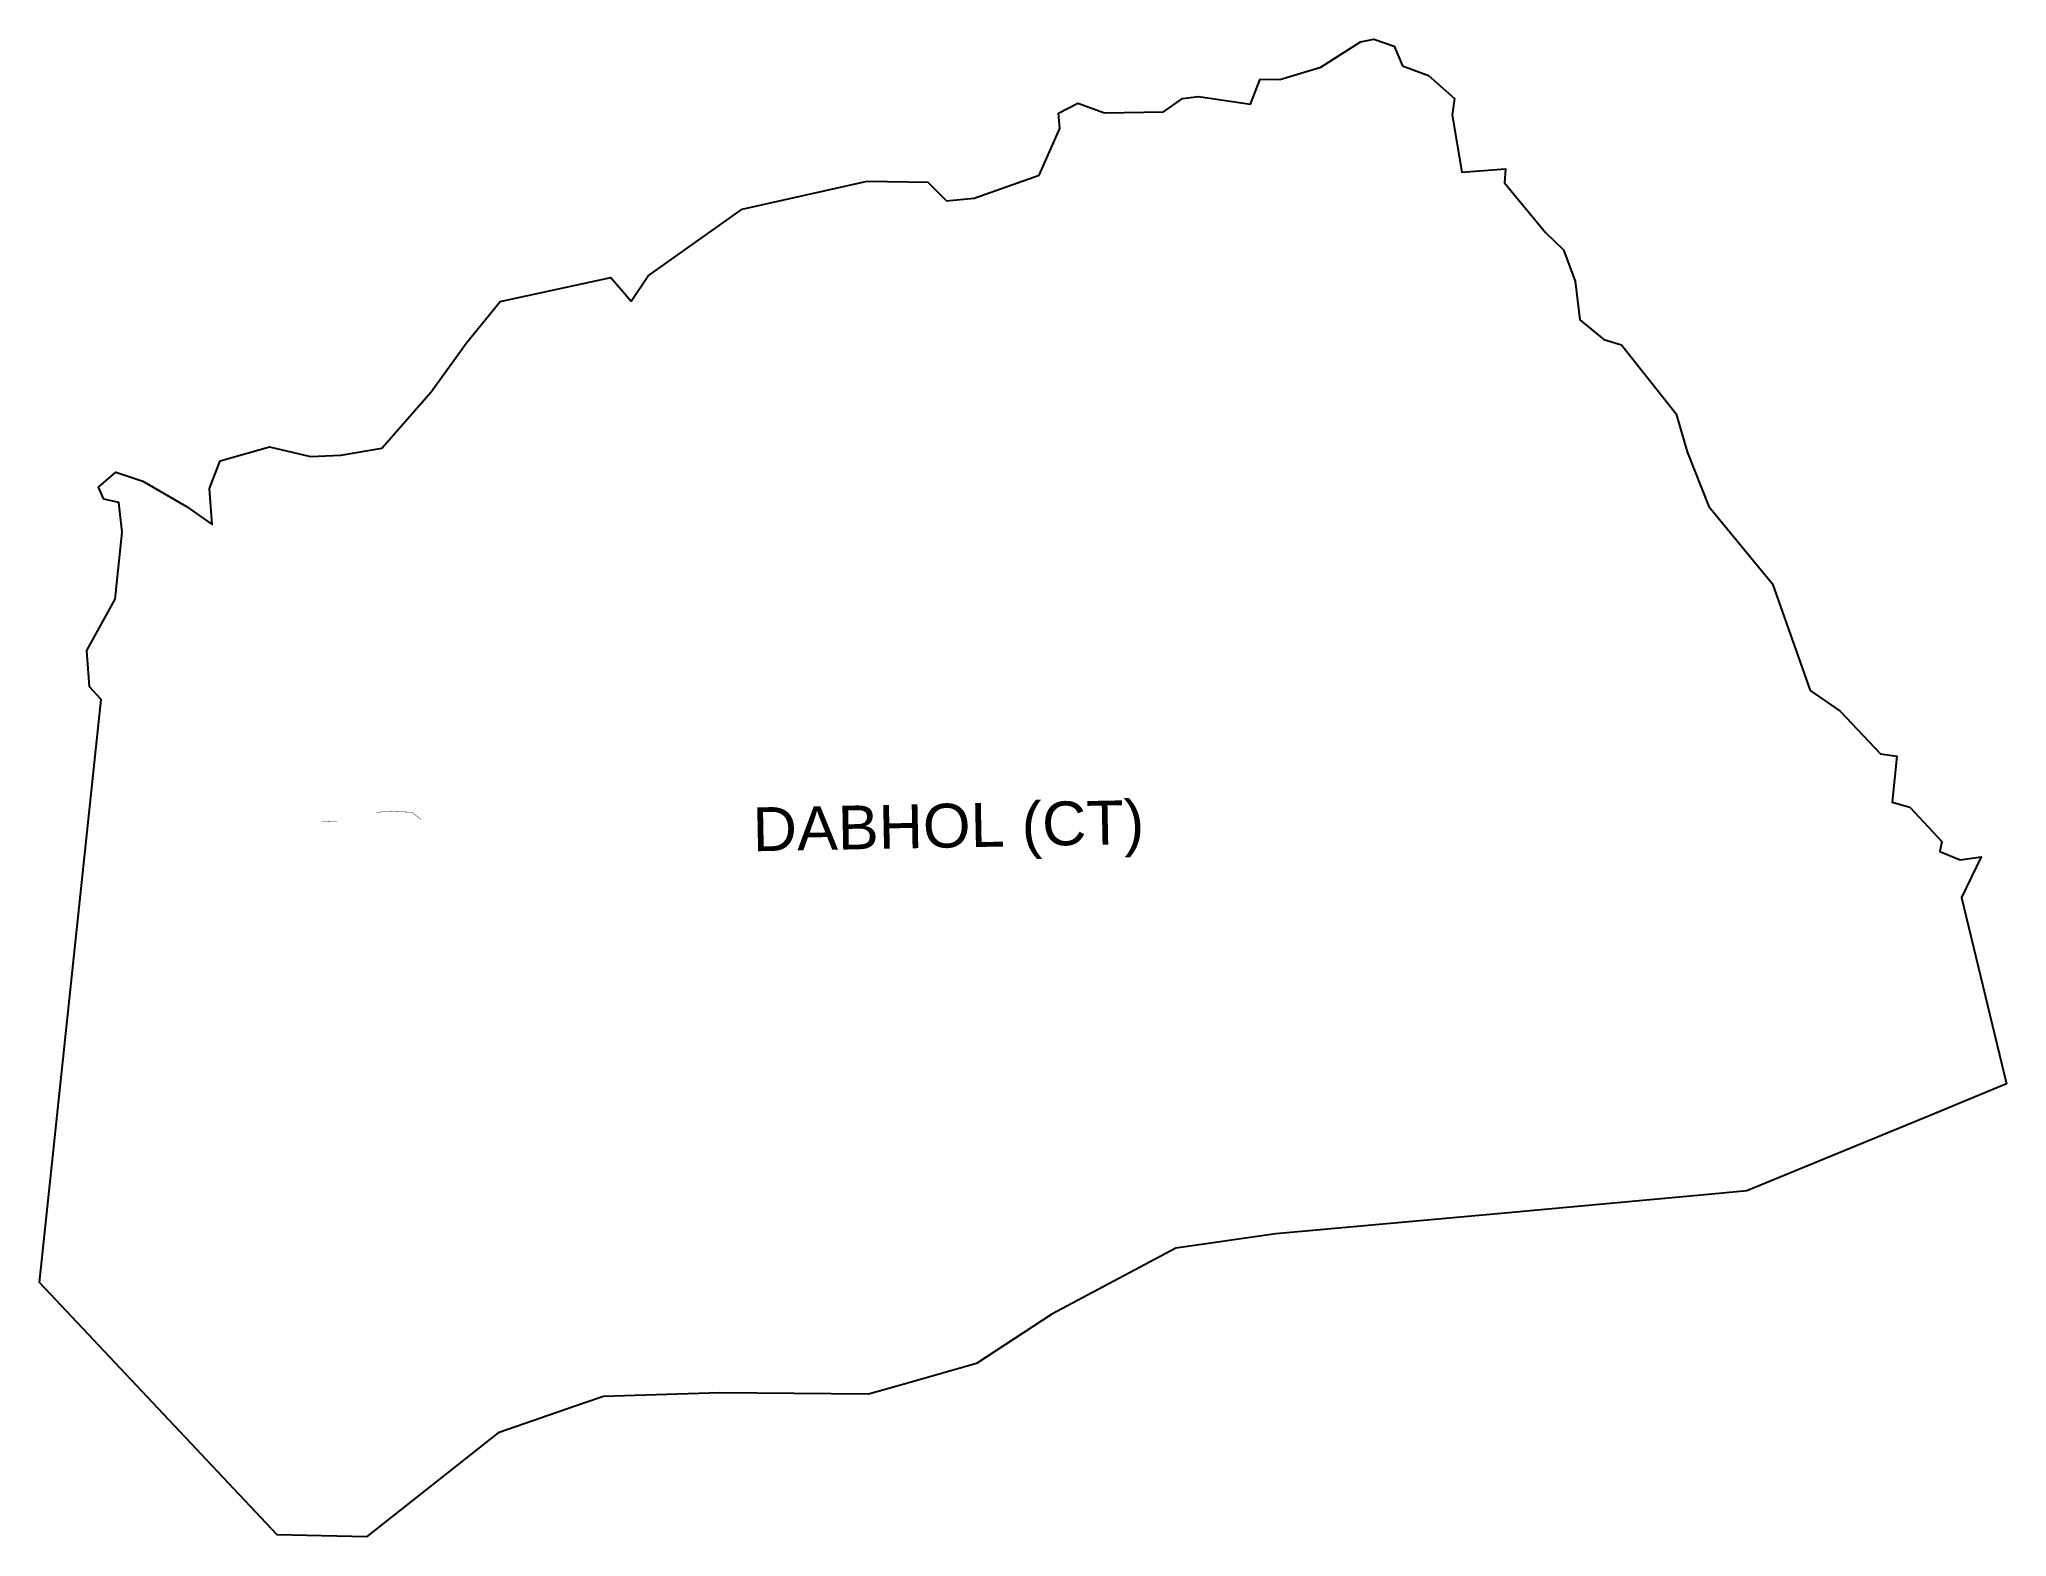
# Model space of a CAD drawing. Header units: metres. Extents: x 303788 to 308665, y 1944228 to 1947942.
import ezdxf

# ---------------------------------------------------------------- set-up
doc = ezdxf.new("R2010")
doc.units = ezdxf.units.M
for name, color, linetype in [('SEAWALL', 170, 'Continuous'), ('village', 3, 'Continuous'), ('VILLAGE NAME', 250, 'Continuous')]:
    doc.layers.add(name, color=color, linetype=linetype)
doc.styles.get("Standard").update_dxf_attribs({"font": 'simplex.shx'})

msp = doc.modelspace()

# ---------------------------------------------------------------- linework, layer by layer
at = {"layer": 'SEAWALL', "color": 30, "const_width": 1, "flags": 128}
for points in [[(304624, 1946023.5), (304646.8, 1946027.8), (304671.6, 1946026.5), (304711.6, 1946024.9), (304735.3, 1946006.5)], [(304490.1, 1946002.3), (304507.6, 1946001.4), (304527.2, 1946001.2)]]:
    msp.add_lwpolyline(points, dxfattribs=at)
at = {"layer": 'village', "color": 3, "true_color": 0x00ff00}
msp.add_polyline3d([(308664.8, 1945351.3, 0), (308474.9, 1945273, 0), (308021.2, 1945085.8, 0), (307952.2, 1945079.5, 0), (307420.6, 1945030.9, 0), (306853.6, 1944979, 0), (306605.6, 1944944, 0), (306298.4, 1944780.2, 0), (306111.6, 1944657.7, 0), (305932.2, 1944606.7, 0), (305843.9, 1944581.6, 0), (305474.9, 1944585, 0), (305186.4, 1944575.7, 0), (305138.1, 1944559.2, 0), (304925.5, 1944486.2, 0), (304599, 1944228.3, 0), (304377.7, 1944233.1, 0), (303788.4, 1944858.7, 0), (303941.7, 1946304.1, 0), (303912.7, 1946336.3, 0), (303906.1, 1946425.6, 0), (303976.7, 1946553.6, 0), (303993.9, 1946719.2, 0), (303985.5, 1946792.9, 0), (303948.2, 1946801.3, 0), (303935, 1946830.7, 0), (303978.3, 1946868.1, 0), (304045.2, 1946846.1, 0), (304153, 1946783.5, 0), (304216.8, 1946738.1, 0), (304209.8, 1946828.1, 0), (304236.7, 1946896.4, 0), (304359.1, 1946930.9, 0), (304460.3, 1946907.4, 0), (304535.8, 1946910.8, 0), (304637.6, 1946927.8, 0), (304759.7, 1947067.2, 0), (304846.8, 1947188.6, 0), (304930.7, 1947291.5, 0), (305205, 1947351.4, 0), (305255.7, 1947292.6, 0), (305297.4, 1947354.8, 0), (305530.7, 1947520.9, 0), (305840.2, 1947589.6, 0), (305990.5, 1947587.7, 0), (306036.8, 1947541.1, 0), (306105.4, 1947547.6, 0), (306266.3, 1947605.2, 0), (306318.3, 1947720.3, 0), (306314.8, 1947758.2, 0), (306362.8, 1947783.5, 0), (306428.8, 1947759.2, 0), (306574.7, 1947762, 0), (306622.3, 1947794.7, 0), (306661.9, 1947800.2, 0), (306790.6, 1947780.8, 0), (306814.5, 1947842.9, 0), (306863.1, 1947841.7, 0), (306964.7, 1947872.7, 0), (307063.5, 1947935.4, 0), (307096.4, 1947941.7, 0), (307146.5, 1947924.9, 0), (307167.5, 1947875.9, 0), (307232.1, 1947851.7, 0), (307296.1, 1947795.1, 0), (307290.4, 1947754.2, 0), (307314.7, 1947612.3, 0), (307422.9, 1947620.9, 0), (307419.9, 1947586.2, 0), (307521.4, 1947462.4, 0), (307566, 1947419.7, 0), (307595.3, 1947341.8, 0), (307606.8, 1947245.9, 0), (307666.5, 1947197.6, 0), (307709.9, 1947184.1, 0), (307845.9, 1947012.9, 0), (307872.8, 1946918.6, 0), (307926.9, 1946783.4, 0), (308084.5, 1946591.3, 0), (308177.6, 1946326.5, 0), (308252.3, 1946275.7, 0), (308352.2, 1946170, 0), (308392.3, 1946164.2, 0), (308380.7, 1946049.6, 0), (308424.5, 1946037.1, 0), (308503.8, 1945952.6, 0), (308499.4, 1945927.3, 0), (308549.3, 1945907, 0), (308601.5, 1945914.5, 0), (308552.6, 1945813.1, 0)], close=True, dxfattribs=at)

# ---------------------------------------------------------------- texts
at = {"layer": 'VILLAGE NAME', "insert": (305555.4, 1946036.7), "char_height": 108.748, "attachment_point": 1, "rotation": 1.1028}
msp.add_mtext_dynamic_manual_height_columns('{\\fArial|b0|i0|c0|p34;DABHOL (CT)}', width=1571.314, gutter_width=543.7, heights=[0], dxfattribs=at)

doc.saveas('drawing.dxf')
